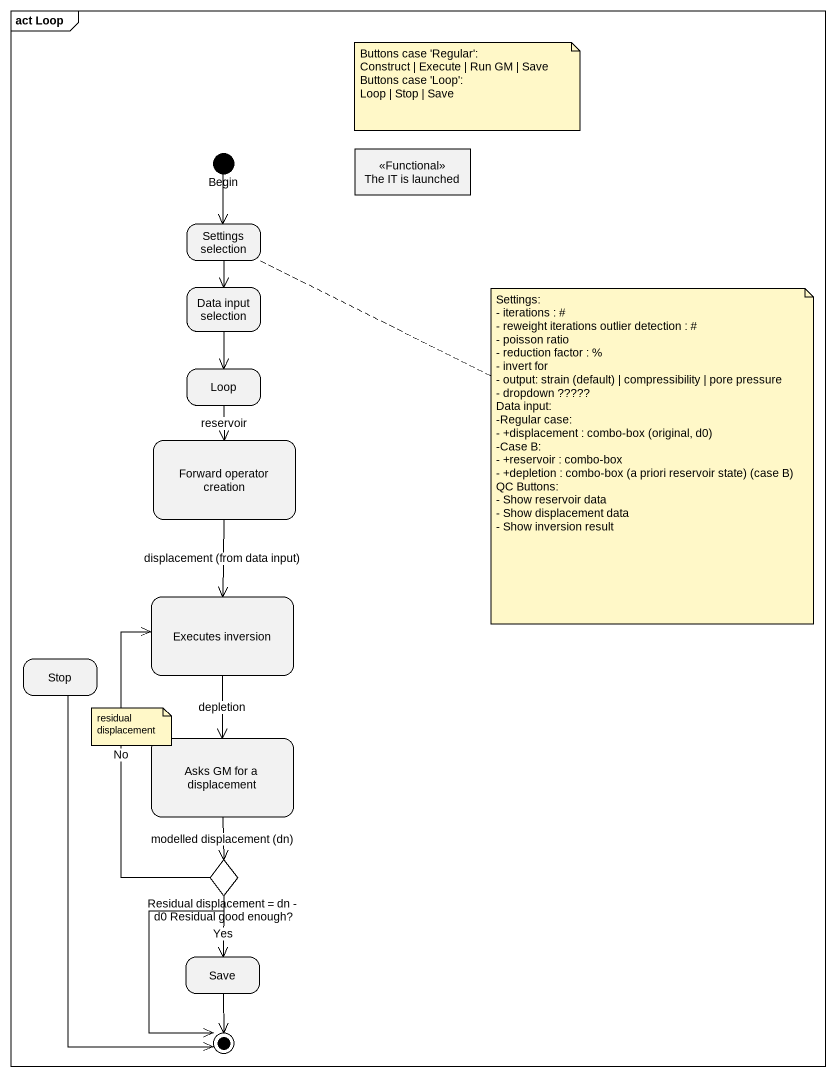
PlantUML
@startuml
mainframe act Loop
hide empty description
state Begin <<start>>
state "The IT is launched" as The_IT_is_launched <<Functional>>
state "Settings selection" as Settings_selection
state "Data input selection" as Data_input_selection
state "Loop" as Loop_
state "Forward operator creation" as Forward_operator_creation
state "Executes inversion" as Executes_inversion
state "Stop" as Stop_
state "Asks GM for a displacement" as Asks_GM_for_a_displacement
state "Residual displacement = dn - d0 Residual good enough?" as Residual_displacement_dn_d0 <<choice>>
state Save
Begin --> Settings_selection
Settings_selection --> Data_input_selection
Data_input_selection --> Loop_
Loop_ --> Forward_operator_creation : reservoir
Forward_operator_creation --> Executes_inversion : displacement (from data input)
Executes_inversion --> Asks_GM_for_a_displacement : depletion
Asks_GM_for_a_displacement --> Residual_displacement_dn_d0 : modelled displacement (dn)
Residual_displacement_dn_d0 -up-> Executes_inversion : No
Residual_displacement_dn_d0 --> Save : Yes
Stop_ --> [*]
Residual_displacement_dn_d0 --> [*]
Save --> [*]
note as N1
  Buttons case 'Regular':
  Construct | Execute | Run GM | Save
  Buttons case 'Loop':
  Loop | Stop | Save
end note
note right of Settings_selection
  Settings:
  - iterations : #
  - reweight iterations outlier detection : #
  - poisson ratio
  - reduction factor : %
  - invert for
  - output: strain (default) | compressibility | pore pressure
  - dropdown ?????
  Data input:
  -Regular case:
  - +displacement : combo-box (original, d0)
  -Case B:
  - +reservoir : combo-box
  - +depletion : combo-box (a priori reservoir state) (case B)
  QC Buttons:
  - Show reservoir data
  - Show displacement data
  - Show inversion result
end note
note as N3
  residual
  displacement
end note
@enduml
